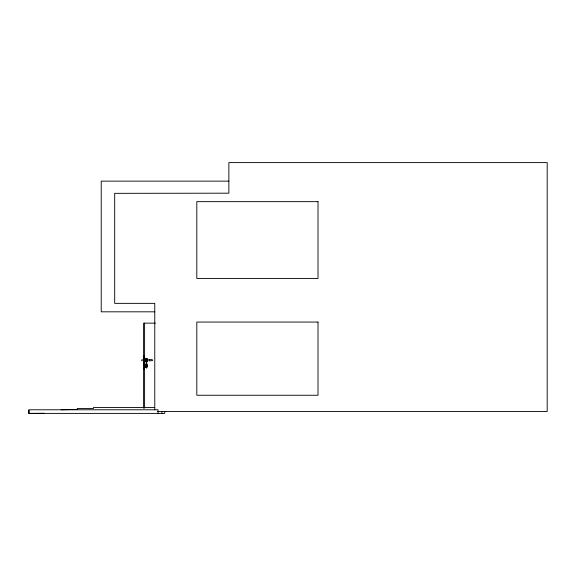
<?xml version="1.0" encoding="UTF-8"?>
<svg xmlns="http://www.w3.org/2000/svg" width="576" height="576" viewBox="0 0 576 576"><rect width="100%" height="100%" fill="white"/><g stroke="black" fill="none" stroke-linecap="round" stroke-linejoin="round"><path stroke-width="0.86" d="M143.647 360.238L143.726 359.762M146.873 366.307L146.873 365.213M143.669 359.179L143.669 361.289L144.101 361.274L144.101 359.575L143.676 359.575M143.669 364.709L143.669 366.818M147.355 360.778C145.462 366.041 145.462 354.427 147.355 359.69M147.679 360.677C146.153 364.91 146.153 355.558 147.679 359.791M148.867 359.762L152.237 359.568L152.561 360.569L148.946 360.9L148.975 359.59M146.657 361.728L146.794 361.289M146.657 367.258L146.794 366.818M147.024 361.44C145.498 363.384 145.498 357.084 147.024 359.035M143.741 358.589L143.237 360.238L143.741 361.879M147.161 360.814L146.772 360.065L147.211 359.762M146.484 362.066C144.742 363.089 144.742 357.379 146.484 358.409M146.549 366.178L146.506 365.342M146.146 365.342L146.146 366.192M146.282 367.805C144.785 367.682 144.785 363.845 146.282 363.722M142.157 360.878L141.379 360.065L142.445 359.762M44.114 413.28L28.822 413.395L28.822 410.573L28.822 412.603M228.866 181.138L101.225 181.138L101.225 311.818L154.771 311.818M155.405 323.15L143.59 323.15L143.59 408.197M143.582 355.615L144.425 355.615L144.425 369.223L143.582 369.223M145.663 365.342C147.607 364.19 147.607 367.337 145.663 366.192M154.771 407.534L93.463 407.534L93.463 408.485L77.299 408.485L77.299 409.435L61.142 409.781M157.27 411.494L547.2 411.494L547.2 162.605L228.866 162.605L228.866 193.183L114.689 193.342L114.689 303.365L154.771 303.365L154.771 409.781M146.657 358.74L146.794 359.179M146.657 364.27L146.794 364.709M164.75 411.494L164.75 413.395L28.822 413.395L28.822 409.781L158.098 409.781L158.098 413.395M161.899 411.494L161.899 413.395M144.598 323.15L144.598 408.197M144.223 355.615L144.223 369.223M143.705 359.575L143.676 361.274M145.742 365.213C146.966 373.997 148.493 358.97 145.742 365.213M318.017 201.65L196.812 201.65L196.812 278.489L318.017 278.489L318.017 201.65M318.017 322.056L196.812 322.056L196.812 395.251L318.017 395.251L318.017 322.056"/></g></svg>
